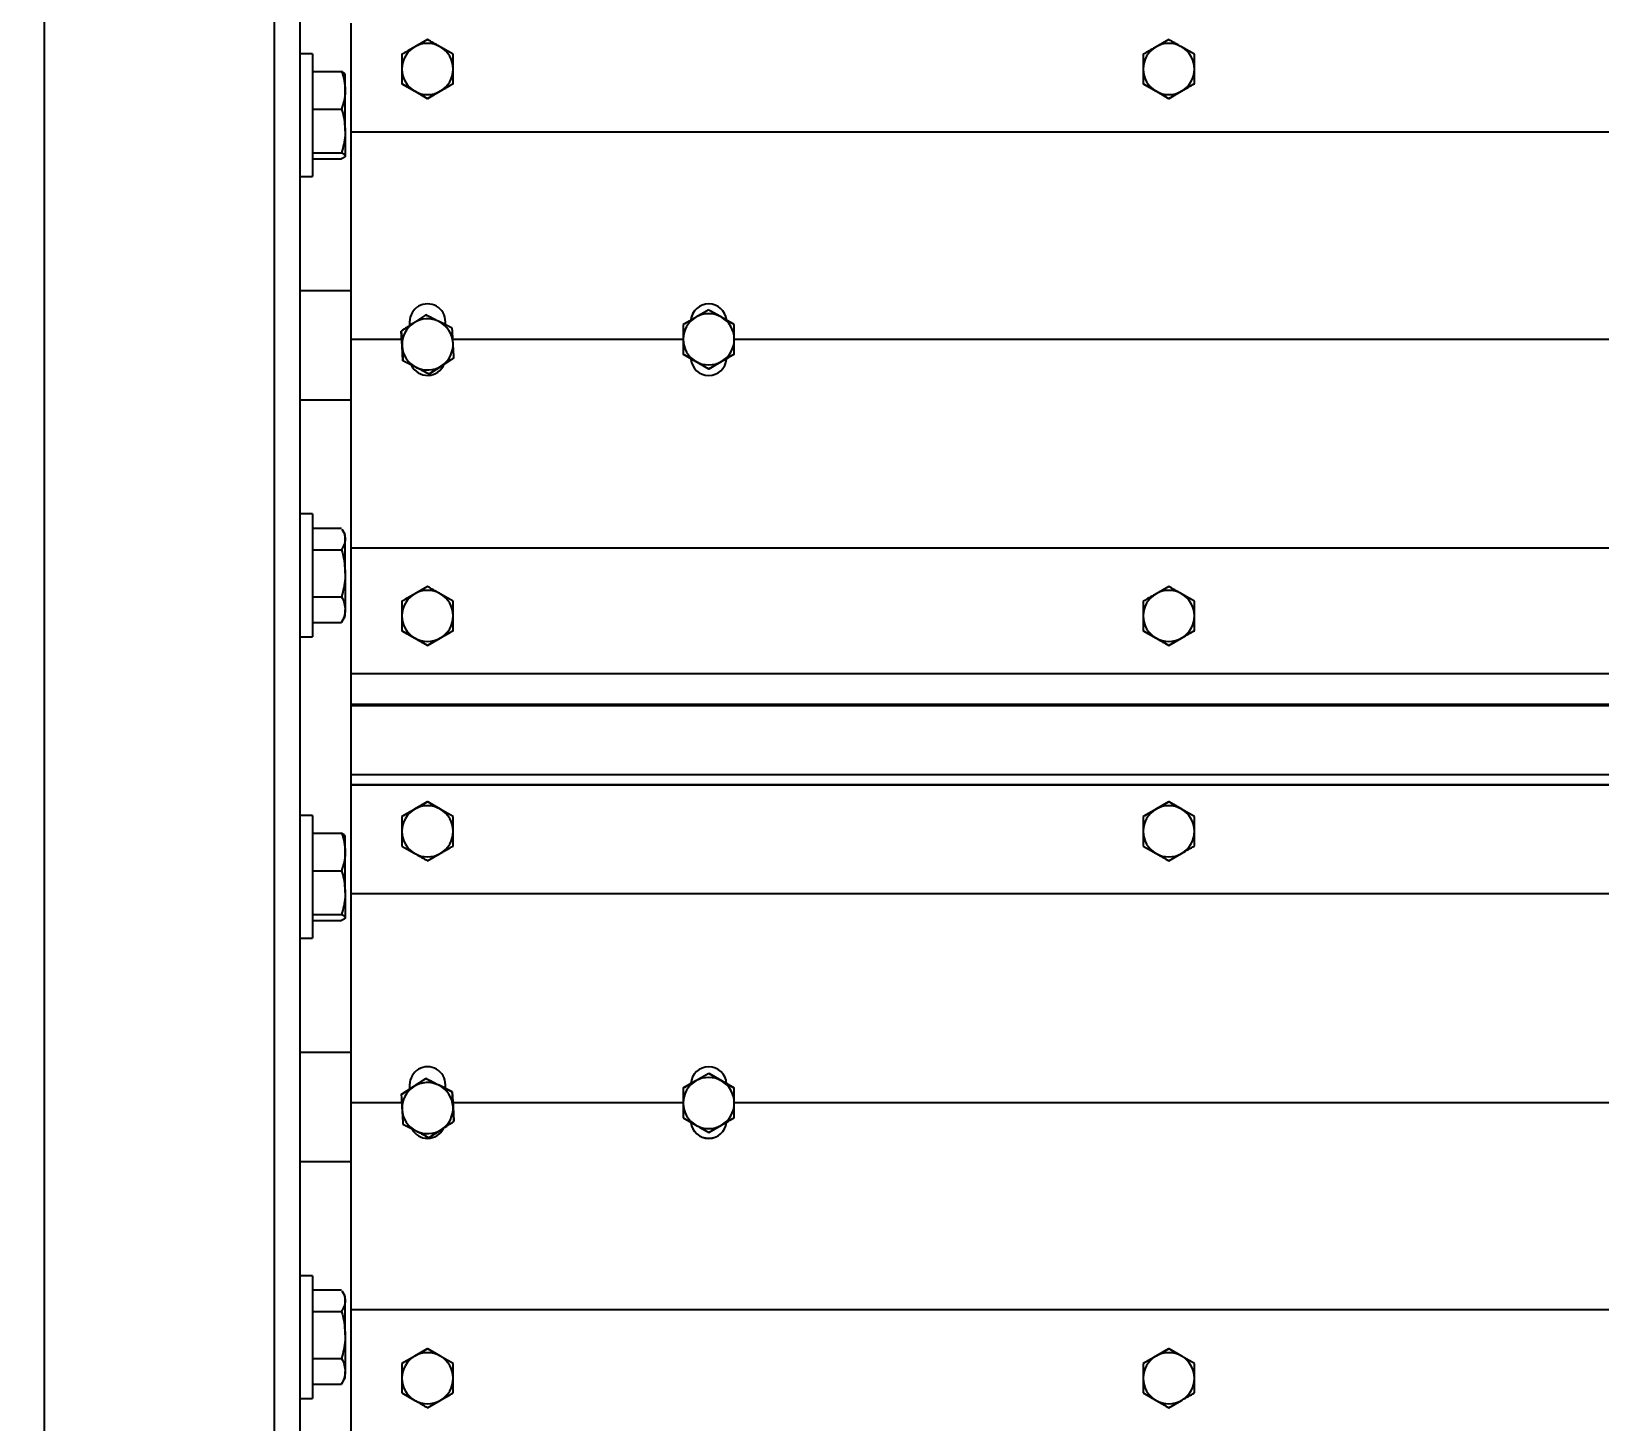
# Model space of a CAD drawing. Header units: millimetres. Extents: x -361 to 14022, y -1822 to 1455.
# Drawn here: x 3756.22 to 3781.78, y 845.84 to 868.5 of the extents above; entities that cross this region are included whole.
import ezdxf

# ---------------------------------------------------------------- set-up
doc = ezdxf.new("R2010")
doc.units = ezdxf.units.MM
doc.styles.add('SLDTEXTSTYLE0', font='TXT', dxfattribs={"width": 0.75})
doc.dimstyles.new('SLDDIMSTYLE0', dxfattribs={"dimtxt": 2.116667, "dimasz": 1.5, "dimexe": 0, "dimexo": 0.0625, "dimgap": 0.529167, "dimtad": 1, "dimdec": 1, "dimlfac": 12, "dimrnd": 1e-09, "dimzin": 4, "dimdsep": 46, "dimtxsty": 'SLDTEXTSTYLE0', "dimsah": 1, "dimcen": 0.09, "dimadec": 0, "dimazin": 1, "dimtfac": 1, "dimtdec": 1, "dimtofl": 0, "dimtmove": 0, "dimatfit": 3, "dimfxl": 1, "dimfrac": 2, "dimtolj": 1, "dimtzin": 12, "dimarcsym": 0})

# ---------------------------------------------------------------- blocks, each defined once
blk = doc.blocks.new('*D21')
at = {"color": 0, "linetype": 'Continuous', "lineweight": -2, "transparency": 16777216}
for p, q in [((3760.528, 949.057), (3750.446, 949.057)), ((3750.446, 947.557), (3750.446, 816.39)), ((3756.361, 814.89), (3750.446, 814.89))]:
    blk.add_line(p, q, dxfattribs=at)
at = {"color": 0, "linetype": 'Continuous', "transparency": 16777216}
for points in [[(3750.196, 947.557), (3750.696, 947.557), (3750.446, 949.057)], [(3750.196, 816.39), (3750.696, 816.39), (3750.446, 814.89)]]:
    blk.add_solid(points, dxfattribs=at)
at = {"layer": 'Defpoints', "color": 0, "linetype": 'Continuous', "transparency": 16777216}
for p in [(3760.591, 949.057), (3750.446, 814.89), (3756.424, 814.89)]:
    blk.add_point(p, dxfattribs=at)
at = {"color": 0, "linetype": 'Continuous', "lineweight": 18, "transparency": 16777216, "insert": (3747.8, 892.975), "char_height": 2.1167, "attachment_point": 2, "rotation": 90, "style": 'SLDTEXTSTYLE0'}
blk.add_mtext('\\A1;1710', dxfattribs=at)

msp = doc.modelspace()

# ---------------------------------------------------------------- linework, layer by layer
at = {"color": 7, "linetype": 'Continuous', "lineweight": 25}
for p, q in [((3756.423854, 949.056984), (3756.423854, 814.890317)), ((3760.173854, 949.056984), (3760.173854, 814.890317)), ((3760.590521, 944.473651), (3760.590521, 819.473651)), ((3761.423854, 868.633247), (3761.423854, 866.858733)), ((3762.673854, 868.367441), (3762.465521, 868.24755)), ((3763.090521, 868.126891), (3762.882188, 868.24755)), ((3774.757188, 868.367441), (3774.548854, 868.24755)), ((3775.173854, 868.126891), (3774.965521, 868.24755)), ((3760.798854, 868.132667), (3760.590521, 868.132667)), ((3760.798854, 868.132667), (3760.798854, 866.750818)), ((3760.798854, 867.844136), (3761.272644, 867.844136)), ((3761.332188, 867.538985), (3761.332188, 867.799334)), ((3761.332188, 866.878101), (3761.332188, 867.538985)), ((3762.257188, 867.645791), (3762.465521, 867.5259)), ((3762.465521, 867.522892), (3762.257188, 867.643167)), ((3762.673854, 867.402617), (3762.465521, 867.522892)), ((3762.673854, 867.405241), (3762.882188, 867.5259)), ((3762.882188, 867.522892), (3762.673854, 867.402617)), ((3763.090521, 867.643167), (3762.882188, 867.522892)), ((3774.340521, 867.645791), (3774.548854, 867.5259)), ((3774.548854, 867.522892), (3774.340521, 867.643167)), ((3774.757188, 867.402617), (3774.548854, 867.522892)), ((3774.757188, 867.405241), (3774.965521, 867.5259)), ((3774.965521, 867.522892), (3774.757188, 867.402617)), ((3775.173854, 867.643167), (3774.965521, 867.522892)), ((3760.798854, 867.233835), (3761.272644, 867.233835)), ((3762.673854, 867.402617), (3762.673854, 867.405241)), ((3774.757188, 867.402617), (3774.757188, 867.405241)), ((3760.798854, 866.750818), (3760.798854, 866.132667)), ((3761.332188, 866.878101), (3761.332188, 866.471783)), ((3884.757188, 866.858733), (3761.423854, 866.858733)), ((3761.423854, 866.858733), (3761.423854, 863.476228)), ((3760.798854, 866.522367), (3761.272644, 866.522367)), ((3760.798854, 866.421199), (3761.272644, 866.421199)), ((3760.590521, 866.132667), (3760.798854, 866.132667)), ((3761.423854, 864.270167), (3760.590521, 864.270167)), ((3762.647283, 863.876829), (3762.44591, 863.745616)), ((3767.257188, 863.960892), (3767.048854, 863.841001)), ((3767.673854, 863.720342), (3767.465521, 863.841001)), ((3762.244538, 863.610689), (3762.244538, 863.613635)), ((3762.257824, 863.370506), (3762.244538, 863.610689)), ((3762.382188, 863.767073), (3762.382188, 863.70387)), ((3763.076599, 863.659657), (3762.861941, 863.768627)), ((3762.965521, 863.716045), (3762.965521, 863.767073)), ((3762.251976, 863.476228), (3761.423854, 863.476228)), ((3761.423854, 863.476228), (3761.423854, 860.074978)), ((3762.27111, 863.130324), (3762.257824, 863.370506)), ((3766.840521, 863.476228), (3763.086766, 863.476228)), ((3789.340521, 863.476228), (3767.673854, 863.476228)), ((3762.27111, 863.130324), (3762.27111, 863.13327)), ((3762.27111, 863.13327), (3762.485768, 863.025068)), ((3762.485768, 863.021738), (3762.27111, 863.130324)), ((3763.103171, 863.176345), (3762.901799, 863.044748)), ((3763.103171, 863.176345), (3763.103171, 863.179291)), ((3766.840521, 863.239242), (3767.048854, 863.119351)), ((3767.048854, 863.116021), (3766.840521, 863.236296)), ((3767.257188, 862.995746), (3767.048854, 863.116021)), ((3767.257188, 862.998693), (3767.465521, 863.119351)), ((3767.465521, 863.116021), (3767.257188, 862.995746)), ((3767.673854, 863.236296), (3767.465521, 863.116021)), ((3762.501888, 863.013583), (3762.469994, 863.029717)), ((3762.700426, 862.913152), (3762.485768, 863.021738)), ((3762.700426, 862.916098), (3762.901799, 863.048079)), ((3762.901799, 863.044748), (3762.700426, 862.913152)), ((3762.700426, 862.913152), (3762.700426, 862.916098)), ((3767.257188, 862.995746), (3767.257188, 862.998693)), ((3760.590521, 862.495167), (3761.423854, 862.495167)), ((3760.798854, 860.632667), (3760.590521, 860.632667)), ((3760.798854, 860.632667), (3760.798854, 859.250818)), ((3760.798854, 860.401478), (3761.272644, 860.401478)), ((3761.332188, 860.299334), (3761.28421, 860.382435)), ((3761.332188, 860.226171), (3761.332188, 860.299334)), ((3760.798854, 860.050864), (3761.272644, 860.050864)), ((3761.332188, 859.666459), (3761.332188, 860.226171)), ((3884.757188, 860.074978), (3761.423854, 860.074978)), ((3761.423854, 860.074978), (3761.423854, 858.028149)), ((3761.332188, 859.666459), (3761.332188, 859.072955)), ((3760.798854, 859.282054), (3761.272644, 859.282054)), ((3760.798854, 859.250818), (3760.798854, 858.632667)), ((3762.673854, 859.451248), (3762.465521, 859.331357)), ((3763.090521, 859.210698), (3762.882188, 859.331357)), ((3774.757188, 859.451248), (3774.548854, 859.331357)), ((3775.173854, 859.210698), (3774.965521, 859.331357)), ((3761.332188, 858.966001), (3761.332188, 859.072955)), ((3760.798854, 858.863856), (3761.272644, 858.863856)), ((3761.272644, 858.863856), (3761.28267, 858.883789)), ((3761.28421, 858.8829), (3761.332188, 858.966001)), ((3762.257188, 858.729599), (3762.465521, 858.609708)), ((3774.340521, 858.729599), (3774.548854, 858.609708)), ((3760.590521, 858.632667), (3760.798854, 858.632667)), ((3762.465521, 858.6067), (3762.257188, 858.726975)), ((3762.673854, 858.486425), (3762.465521, 858.6067)), ((3762.673854, 858.489049), (3762.882188, 858.609708)), ((3762.882188, 858.6067), (3762.673854, 858.486425)), ((3762.673854, 858.486425), (3762.673854, 858.489049)), ((3763.090521, 858.726975), (3762.882188, 858.6067)), ((3774.548854, 858.6067), (3774.340521, 858.726975)), ((3774.757188, 858.486425), (3774.548854, 858.6067)), ((3774.757188, 858.489049), (3774.965521, 858.609708)), ((3774.965521, 858.6067), (3774.757188, 858.486425)), ((3774.757188, 858.486425), (3774.757188, 858.489049)), ((3775.173854, 858.726975), (3774.965521, 858.6067)), ((3884.757188, 858.028149), (3761.423854, 858.028149)), ((3761.423854, 858.028149), (3761.423854, 857.528294)), ((3884.757188, 857.528294), (3761.423854, 857.528294)), ((3761.423854, 857.528294), (3761.423854, 857.504824)), ((3884.757188, 857.504824), (3761.423854, 857.504824)), ((3761.423854, 857.504824), (3761.423854, 856.382158)), ((3884.757188, 856.382158), (3761.423854, 856.382158)), ((3761.423854, 856.382158), (3761.423854, 856.215507)), ((3884.757188, 856.215507), (3761.423854, 856.215507)), ((3761.423854, 856.215507), (3761.423854, 856.214364)), ((3884.757188, 856.214364), (3761.423854, 856.214364)), ((3761.423854, 856.214364), (3761.423854, 854.439922)), ((3762.465521, 855.824673), (3762.673854, 855.944943)), ((3762.673854, 855.941453), (3762.465521, 855.820673)), ((3762.673854, 855.944943), (3762.673854, 855.941453)), ((3762.673854, 855.944943), (3762.882188, 855.824673)), ((3774.548854, 855.824673), (3774.757188, 855.944943)), ((3774.757188, 855.941453), (3774.548854, 855.820673)), ((3774.757188, 855.944943), (3774.757188, 855.941453)), ((3774.757188, 855.944943), (3774.965521, 855.824673)), ((3760.798854, 855.716001), (3760.590521, 855.716001)), ((3760.798854, 855.716001), (3760.798854, 854.334151)), ((3762.257188, 855.704403), (3762.465521, 855.824673)), ((3762.882188, 855.824673), (3763.090521, 855.704403)), ((3763.090521, 855.700913), (3762.882188, 855.820673)), ((3774.340521, 855.704403), (3774.548854, 855.824673)), ((3774.965521, 855.824673), (3775.173854, 855.704403)), ((3775.173854, 855.700913), (3774.965521, 855.820673)), ((3760.798854, 855.427469), (3761.272644, 855.427469)), ((3761.332188, 855.122319), (3761.332188, 855.382667)), ((3762.257188, 855.219833), (3762.465521, 855.099053)), ((3774.340521, 855.219833), (3774.548854, 855.099053)), ((3761.332188, 854.461434), (3761.332188, 855.122319)), ((3762.673854, 854.979293), (3762.882188, 855.099053)), ((3774.757188, 854.979293), (3774.965521, 855.099053)), ((3760.798854, 854.817169), (3761.272644, 854.817169)), ((3761.332188, 854.461434), (3761.332188, 854.055116)), ((3884.757188, 854.439922), (3761.423854, 854.439922)), ((3761.423854, 854.439922), (3761.423854, 851.035719)), ((3760.798854, 854.334151), (3760.798854, 853.716001)), ((3760.798854, 854.1057), (3761.272644, 854.1057)), ((3760.798854, 854.004532), (3761.272644, 854.004532)), ((3760.590521, 853.716001), (3760.798854, 853.716001)), ((3761.423854, 851.853501), (3760.590521, 851.853501)), ((3762.382188, 851.32843), (3762.382188, 851.258685)), ((3762.44591, 851.300326), (3762.647283, 851.431917)), ((3762.647283, 851.427999), (3762.44591, 851.295897)), ((3762.647283, 851.431917), (3762.647283, 851.427999)), ((3762.647283, 851.431917), (3762.861941, 851.323336)), ((3762.843322, 851.332754), (3762.8801, 851.31415)), ((3762.861941, 851.323336), (3763.076599, 851.214754)), ((3763.076599, 851.210836), (3762.861941, 851.318907)), ((3762.965521, 851.270941), (3762.965521, 851.32843)), ((3766.840521, 851.275437), (3767.048854, 851.395707)), ((3767.048854, 851.395707), (3767.257188, 851.515977)), ((3767.257188, 851.512059), (3767.048854, 851.391278)), ((3767.257188, 851.515977), (3767.257188, 851.512059)), ((3767.257188, 851.515977), (3767.465521, 851.395707)), ((3767.465521, 851.395707), (3767.673854, 851.275437)), ((3767.673854, 851.271519), (3767.465521, 851.391278)), ((3762.244538, 851.168735), (3762.44591, 851.300326)), ((3762.244538, 851.168735), (3762.244538, 851.164817)), ((3763.076599, 851.214754), (3763.076599, 851.210836)), ((3763.076599, 851.214754), (3763.089885, 850.974581)), ((3762.251661, 851.035719), (3761.423854, 851.035719)), ((3761.423854, 851.035719), (3761.423854, 847.656444)), ((3766.840521, 851.035719), (3763.086503, 851.035719)), ((3763.08957, 850.980271), (3763.090137, 850.970031)), ((3763.089885, 850.974581), (3763.103171, 850.734409)), ((3789.340521, 851.035719), (3767.673854, 851.035719)), ((3762.27111, 850.684471), (3762.485768, 850.575379)), ((3762.700426, 850.467308), (3762.901799, 850.598389)), ((3763.103171, 850.734409), (3763.103171, 850.73049)), ((3766.840521, 850.790439), (3767.048854, 850.669659)), ((3767.257188, 850.549899), (3767.465521, 850.669659)), ((3760.590521, 850.078501), (3761.423854, 850.078501)), ((3760.798854, 848.216001), (3760.590521, 848.216001)), ((3760.798854, 848.216001), (3760.798854, 846.834151)), ((3760.798854, 847.984811), (3761.272644, 847.984811)), ((3761.332188, 847.882667), (3761.28421, 847.965768)), ((3761.332188, 847.809505), (3761.332188, 847.882667)), ((3761.332188, 847.249792), (3761.332188, 847.809505)), ((3760.798854, 847.634198), (3761.272644, 847.634198)), ((3884.757188, 847.656444), (3761.423854, 847.656444)), ((3761.423854, 847.656444), (3761.423854, 845.609699)), ((3761.332188, 847.249792), (3761.332188, 846.656288)), ((3762.465521, 846.908845), (3762.673854, 847.029115)), ((3762.673854, 847.025625), (3762.465521, 846.904845)), ((3762.673854, 847.029115), (3762.673854, 847.025625)), ((3762.673854, 847.029115), (3762.882188, 846.908845)), ((3774.548854, 846.908845), (3774.757188, 847.029115)), ((3774.757188, 847.025625), (3774.548854, 846.904845)), ((3774.757188, 847.029115), (3774.757188, 847.025625)), ((3774.757188, 847.029115), (3774.965521, 846.908845)), ((3760.798854, 846.865387), (3761.272644, 846.865387)), ((3760.798854, 846.834151), (3760.798854, 846.216001)), ((3762.257188, 846.788575), (3762.465521, 846.908845)), ((3762.882188, 846.908845), (3763.090521, 846.788575)), ((3763.090521, 846.785085), (3762.882188, 846.904845)), ((3774.340521, 846.788575), (3774.548854, 846.908845)), ((3774.965521, 846.908845), (3775.173854, 846.788575)), ((3775.173854, 846.785085), (3774.965521, 846.904845)), ((3761.272644, 846.44719), (3761.28267, 846.467122)), ((3761.28421, 846.466233), (3761.332188, 846.549334)), ((3761.332188, 846.549334), (3761.332188, 846.656288)), ((3760.590521, 846.216001), (3760.798854, 846.216001)), ((3760.798854, 846.44719), (3761.272644, 846.44719)), ((3762.257188, 846.304005), (3762.465521, 846.183225)), ((3774.340521, 846.304005), (3774.548854, 846.183225)), ((3762.673854, 846.063465), (3762.882188, 846.183225)), ((3774.757188, 846.063465), (3774.965521, 846.183225))]:
    msp.add_line(p, q, dxfattribs=at)
for centre, radius, start, end in [((3762.673828, 867.886721), 0.416641, 119.9979362, 179.999425), ((3762.673854, 867.886684), 0.416685, 60.0014888, 119.9985112), ((3762.67388, 867.886721), 0.416641, 0.000575, 60.0020638), ((3774.757162, 867.886721), 0.416641, 119.9979362, 179.999425), ((3774.757188, 867.886684), 0.416685, 60.0014888, 119.9985112), ((3774.757214, 867.886721), 0.416641, 0.000575, 60.0020638), ((3762.673828, 867.886729), 0.416641, 180.000575, 240.0020638), ((3762.67388, 867.886729), 0.416641, 299.9979362, 359.999425), ((3774.757162, 867.886729), 0.416641, 180.000575, 240.0020638), ((3774.757214, 867.886729), 0.416641, 299.9979362, 359.999425), ((3762.673854, 867.886766), 0.416685, 240.0014888, 299.9985112), ((3774.757188, 867.886766), 0.416685, 240.0014888, 299.9985112), ((3767.257162, 863.480172), 0.416641, 119.9979362, 179.999425), ((3767.257188, 863.480135), 0.416685, 60.0014888, 119.9985112), ((3767.257214, 863.480172), 0.416641, 0.000575, 60.0020638), ((3762.673826, 863.396844), 0.416638, 123.1638654, 183.1656296), ((3762.673855, 863.396807), 0.416685, 63.1672866, 123.1643271), ((3762.673878, 863.396841), 0.416644, 3.1667725, 63.1679678), ((3762.673831, 863.396853), 0.416644, 183.1667725, 243.1679678), ((3762.673883, 863.39685), 0.416638, 303.1638654, 3.1656296), ((3767.257162, 863.48018), 0.416641, 180.000575, 240.0020638), ((3767.257214, 863.48018), 0.416641, 299.9979362, 359.999425), ((3767.257188, 863.480217), 0.416685, 240.0014888, 299.9985112), ((3762.673854, 863.396888), 0.416685, 243.1672866, 303.1643271), ((3762.673828, 858.970528), 0.416641, 119.9979362, 179.999425), ((3762.673854, 858.970492), 0.416685, 60.0014888, 119.9985112), ((3762.67388, 858.970528), 0.416641, 0.000575, 60.0020638), ((3774.757162, 858.970528), 0.416641, 119.9979362, 179.999425), ((3774.757188, 858.970492), 0.416685, 60.0014888, 119.9985112), ((3774.757214, 858.970528), 0.416641, 0.000575, 60.0020638), ((3762.673828, 858.970537), 0.416641, 180.000575, 240.0020638), ((3762.67388, 858.970537), 0.416641, 299.9979362, 359.999425), ((3774.757162, 858.970537), 0.416641, 180.000575, 240.0020638), ((3774.757214, 858.970537), 0.416641, 299.9979362, 359.999425), ((3762.673854, 858.970573), 0.416685, 240.0014888, 299.9985112), ((3774.757188, 858.970573), 0.416685, 240.0014888, 299.9985112), ((3762.673808, 855.459856), 0.416621, 119.9963499, 179.9989831), ((3762.673854, 855.459791), 0.4167, 60.0026331, 119.9973669), ((3762.6739, 855.459856), 0.416621, 0.0010169, 60.0036501), ((3774.757142, 855.459856), 0.416621, 119.9963499, 179.9989831), ((3774.757188, 855.459791), 0.4167, 60.0026331, 119.9973669), ((3774.757234, 855.459856), 0.416621, 0.0010169, 60.0036501), ((3762.673808, 855.45987), 0.416621, 180.0010169, 240.0036501), ((3762.6739, 855.45987), 0.416621, 299.9963499, 359.9989831), ((3774.757142, 855.45987), 0.416621, 180.0010169, 240.0036501), ((3774.757234, 855.45987), 0.416621, 299.9963499, 359.9989831), ((3762.673854, 855.459935), 0.4167, 240.0026331, 299.9973669), ((3774.757188, 855.459935), 0.4167, 240.0026331, 299.9973669), ((3762.673855, 850.947071), 0.4167, 63.1682947, 123.1630606), ((3762.673896, 850.947133), 0.416626, 3.1673857, 63.1694997), ((3767.257142, 851.030461), 0.416621, 119.9963499, 179.9989831), ((3767.257188, 851.030396), 0.4167, 60.0026331, 119.9973669), ((3767.257234, 851.030461), 0.416621, 0.0010169, 60.0036501), ((3762.673804, 850.947138), 0.416616, 123.1622441, 183.1653642), ((3762.673813, 850.947153), 0.416626, 183.1673857, 243.1694997), ((3762.673905, 850.947148), 0.416616, 303.1622441, 3.1653642), ((3767.257142, 851.030476), 0.416621, 180.0010169, 240.0036501), ((3767.257234, 851.030476), 0.416621, 299.9963499, 359.9989831), ((3762.673854, 850.947215), 0.4167, 243.1682947, 303.1630606), ((3767.257188, 851.030541), 0.4167, 240.0026331, 299.9973669), ((3762.673808, 846.544027), 0.416621, 119.9963499, 179.9989831), ((3762.673854, 846.543963), 0.4167, 60.0026331, 119.9973669), ((3762.6739, 846.544027), 0.416621, 0.0010169, 60.0036501), ((3774.757142, 846.544027), 0.416621, 119.9963499, 179.9989831), ((3774.757188, 846.543963), 0.4167, 60.0026331, 119.9973669), ((3774.757234, 846.544027), 0.416621, 0.0010169, 60.0036501), ((3762.673808, 846.544042), 0.416621, 180.0010169, 240.0036501), ((3762.6739, 846.544042), 0.416621, 299.9963499, 359.9989831), ((3774.757142, 846.544042), 0.416621, 180.0010169, 240.0036501), ((3774.757234, 846.544042), 0.416621, 299.9963499, 359.9989831), ((3762.673854, 846.544107), 0.4167, 240.0026331, 299.9973669), ((3774.757188, 846.544107), 0.4167, 240.0026331, 299.9973669)]:
    msp.add_arc(centre, radius, start, end, dxfattribs=at)
for centre, major_axis, ratio, start_param, end_param in [((3762.673854, 863.767073), (0.291667, 0), 0.99718384, 0, 3.141592654), ((3762.673854, 863.766183), (0.291667, 0), 0.99718384, 0, 3.141592654), ((3767.257188, 863.767073), (0.291667, 0), 0.99718384, 0.110352693, 3.031165251), ((3767.257188, 863.766183), (0.291667, 0), 0.99718384, 0.118638052, 3.016266016), ((3762.673854, 863.183771), (0, 0.292457), 0.997297519, 2.006449, 4.339033668), ((3767.257188, 863.183771), (0, 0.292457), 0.997297519, 1.661942563, 4.621242745), ((3762.673854, 851.32843), (0, 0.292711), 0.99643242, 4.71238898, 7.853981634), ((3767.257188, 851.32843), (0, 0.292711), 0.99643242, 4.779209725, 7.787160889), ((3762.673854, 850.745152), (0.291667, 0), 0.996231549, 3.634277167, 5.819459533), ((3762.673854, 850.746335), (0.291667, 0), 0.996231549, 3.63925392, 5.81423334), ((3767.257188, 850.745152), (0.291667, 0), 0.996231549, 3.25862292, 6.166055172), ((3767.257188, 850.746335), (0.291667, 0), 0.996231549, 3.263717215, 6.160960586)]:
    msp.add_ellipse(centre, major_axis=major_axis, ratio=ratio, start_param=start_param, end_param=end_param, dxfattribs=at)
for points, knots in [([(3762.465521, 868.24755), (3762.460582, 868.244698), (3762.390231, 868.204077), (3762.321289, 868.16408), (3762.257188, 868.126891)], [0, 0, 0, 0, 0.070200577, 1, 1, 1, 1]), ([(3762.882188, 868.24755), (3762.877249, 868.2504), (3762.806897, 868.29101), (3762.737956, 868.330616), (3762.673854, 868.367441)], [0, 0, 0, 0, 0.070200577, 1, 1, 1, 1]), ([(3774.548854, 868.24755), (3774.543916, 868.244698), (3774.473564, 868.204077), (3774.404623, 868.16408), (3774.340521, 868.126891)], [0, 0, 0, 0, 0.0702005767, 1, 1, 1, 1]), ([(3774.965521, 868.24755), (3774.960582, 868.2504), (3774.890231, 868.29101), (3774.821289, 868.330616), (3774.757188, 868.367441)], [0, 0, 0, 0, 0.070200577, 1, 1, 1, 1]), ([(3762.257188, 868.126891), (3762.257188, 868.066103), (3762.257188, 867.986969), (3762.257188, 867.905592), (3762.257188, 867.886725)], [0, 0, 0, 0, 0.7681507272, 1, 1, 1, 1]), ([(3763.090521, 867.886725), (3763.090521, 867.905592), (3763.090521, 867.986969), (3763.090521, 868.066103), (3763.090521, 868.126891)], [0, 0, 0, 0, 0.231849273, 1, 1, 1, 1]), ([(3774.340521, 868.126891), (3774.340521, 868.066103), (3774.340521, 867.986969), (3774.340521, 867.905592), (3774.340521, 867.886725)], [0, 0, 0, 0, 0.7681507272, 1, 1, 1, 1]), ([(3775.173854, 867.886725), (3775.173854, 867.905592), (3775.173854, 867.986969), (3775.173854, 868.066103), (3775.173854, 868.126891)], [0, 0, 0, 0, 0.231849273, 1, 1, 1, 1]), ([(3761.272644, 867.844136), (3761.289286, 867.794578), (3761.322876, 867.694554), (3761.329065, 867.591155), (3761.332188, 867.538985)], [0, 0, 0, 0, 0.495457963, 1, 1, 1, 1]), ([(3761.332188, 867.793552), (3761.332117, 867.794751), (3761.331578, 867.80383), (3761.318574, 867.82095), (3761.288047, 867.83636), (3761.272644, 867.844136)], [0, 0, 0, 0, 0.070085768, 0.530782234, 1, 1, 1, 1]), ([(3762.257188, 867.886725), (3762.257188, 867.82242), (3762.257188, 867.740917), (3762.257188, 867.662366), (3762.257188, 867.645791)], [0, 0, 0, 0, 0.7889992378, 1, 1, 1, 1]), ([(3763.090521, 867.645791), (3763.090521, 867.662366), (3763.090521, 867.740917), (3763.090521, 867.82242), (3763.090521, 867.886725)], [0, 0, 0, 0, 0.211000762, 1, 1, 1, 1]), ([(3774.340521, 867.886725), (3774.340521, 867.82242), (3774.340521, 867.740917), (3774.340521, 867.662366), (3774.340521, 867.645791)], [0, 0, 0, 0, 0.7889992378, 1, 1, 1, 1]), ([(3775.173854, 867.645791), (3775.173854, 867.662366), (3775.173854, 867.740917), (3775.173854, 867.82242), (3775.173854, 867.886725)], [0, 0, 0, 0, 0.211000762, 1, 1, 1, 1]), ([(3761.332188, 867.538985), (3761.332117, 867.531753), (3761.331578, 867.476978), (3761.318574, 867.373702), (3761.288047, 867.280741), (3761.272644, 867.233835)], [0, 0, 0, 0, 0.070085768, 0.530782234, 1, 1, 1, 1]), ([(3762.465521, 867.5259), (3762.47046, 867.523049), (3762.540812, 867.482428), (3762.609753, 867.442431), (3762.673854, 867.405241)], [0, 0, 0, 0, 0.0702005767, 1, 1, 1, 1]), ([(3762.882188, 867.5259), (3762.887127, 867.528751), (3762.957478, 867.569361), (3763.02642, 867.608966), (3763.090521, 867.645791)], [0, 0, 0, 0, 0.070200577, 1, 1, 1, 1]), ([(3774.548854, 867.5259), (3774.553793, 867.523049), (3774.624145, 867.482428), (3774.693086, 867.442431), (3774.757188, 867.405241)], [0, 0, 0, 0, 0.070200577, 1, 1, 1, 1]), ([(3774.965521, 867.5259), (3774.97046, 867.528751), (3775.040812, 867.569361), (3775.109753, 867.608966), (3775.173854, 867.645791)], [0, 0, 0, 0, 0.070200577, 1, 1, 1, 1]), ([(3761.272644, 867.233835), (3761.279291, 867.21199), (3761.314516, 867.096219), (3761.324273, 866.975798), (3761.332188, 866.878101)], [0, 0, 0, 0, 0.188696452, 1, 1, 1, 1]), ([(3761.332188, 866.878101), (3761.331626, 866.852301), (3761.329008, 866.731952), (3761.297442, 866.614578), (3761.272644, 866.522367)], [0, 0, 0, 0, 0.214377504, 1, 1, 1, 1]), ([(3761.272644, 866.522367), (3761.289286, 866.514152), (3761.322876, 866.497571), (3761.329065, 866.480431), (3761.332188, 866.471783)], [0, 0, 0, 0, 0.495457963, 1, 1, 1, 1]), ([(3761.332188, 866.471783), (3761.332117, 866.470584), (3761.331578, 866.461504), (3761.318574, 866.444384), (3761.288047, 866.428974), (3761.272644, 866.421199)], [0, 0, 0, 0, 0.070085768, 0.530782234, 1, 1, 1, 1]), ([(3762.861941, 863.768627), (3762.856852, 863.7712), (3762.784365, 863.807863), (3762.71333, 863.8436), (3762.647283, 863.876829)], [0, 0, 0, 0, 0.070200577, 1, 1, 1, 1]), ([(3767.048854, 863.841001), (3767.043916, 863.838149), (3766.973564, 863.797528), (3766.904623, 863.757531), (3766.840521, 863.720342)], [0, 0, 0, 0, 0.070200577, 1, 1, 1, 1]), ([(3767.465521, 863.841001), (3767.460582, 863.843852), (3767.390231, 863.884462), (3767.321289, 863.924067), (3767.257188, 863.960892)], [0, 0, 0, 0, 0.070200577, 1, 1, 1, 1]), ([(3762.44591, 863.745616), (3762.441136, 863.742496), (3762.373135, 863.698052), (3762.306498, 863.654308), (3762.244538, 863.613635)], [0, 0, 0, 0, 0.0702005767, 1, 1, 1, 1]), ([(3762.244538, 863.613635), (3762.247904, 863.552941), (3762.252286, 863.473927), (3762.256781, 863.392675), (3762.257824, 863.373837)], [0, 0, 0, 0, 0.768150728, 1, 1, 1, 1]), ([(3763.089885, 863.419858), (3763.088843, 863.438696), (3763.084347, 863.519949), (3763.079965, 863.598962), (3763.076599, 863.659657)], [0, 0, 0, 0, 0.231849273, 1, 1, 1, 1]), ([(3766.840521, 863.720342), (3766.840521, 863.659555), (3766.840521, 863.58042), (3766.840521, 863.499043), (3766.840521, 863.480176)], [0, 0, 0, 0, 0.7681507276, 1, 1, 1, 1]), ([(3767.673854, 863.480176), (3767.673854, 863.499043), (3767.673854, 863.58042), (3767.673854, 863.659555), (3767.673854, 863.720342)], [0, 0, 0, 0, 0.231849273, 1, 1, 1, 1]), ([(3762.257824, 863.373837), (3762.261373, 863.309629), (3762.265871, 863.228251), (3762.270197, 863.149819), (3762.27111, 863.13327)], [0, 0, 0, 0, 0.788999238, 1, 1, 1, 1]), ([(3763.103171, 863.179291), (3763.102258, 863.195841), (3763.097932, 863.274273), (3763.093434, 863.355651), (3763.089885, 863.419858)], [0, 0, 0, 0, 0.211000762, 1, 1, 1, 1]), ([(3766.840521, 863.480176), (3766.840521, 863.415871), (3766.840521, 863.334369), (3766.840521, 863.255817), (3766.840521, 863.239242)], [0, 0, 0, 0, 0.7889992377, 1, 1, 1, 1]), ([(3767.673854, 863.239242), (3767.673854, 863.255817), (3767.673854, 863.334369), (3767.673854, 863.415871), (3767.673854, 863.480176)], [0, 0, 0, 0, 0.211000762, 1, 1, 1, 1]), ([(3762.901799, 863.048079), (3762.906572, 863.051198), (3762.974574, 863.095631), (3763.041211, 863.138983), (3763.103171, 863.179291)], [0, 0, 0, 0, 0.070200577, 1, 1, 1, 1]), ([(3767.048854, 863.119351), (3767.053793, 863.1165), (3767.124145, 863.075879), (3767.193086, 863.035882), (3767.257188, 862.998693)], [0, 0, 0, 0, 0.070200577, 1, 1, 1, 1]), ([(3767.465521, 863.119351), (3767.47046, 863.122202), (3767.540812, 863.162812), (3767.609753, 863.202417), (3767.673854, 863.239242)], [0, 0, 0, 0, 0.070200577, 1, 1, 1, 1]), ([(3762.485768, 863.025068), (3762.490857, 863.022493), (3762.563344, 862.98582), (3762.634379, 862.949691), (3762.700426, 862.916098)], [0, 0, 0, 0, 0.070200577, 1, 1, 1, 1]), ([(3761.28267, 860.381545), (3761.295222, 860.359666), (3761.32442, 860.308773), (3761.329367, 860.256163), (3761.332188, 860.226171)], [0, 0, 0, 0, 0.429905961, 1, 1, 1, 1]), ([(3761.332188, 860.226171), (3761.332117, 860.222016), (3761.331578, 860.190548), (3761.318574, 860.131217), (3761.288047, 860.077812), (3761.272644, 860.050864)], [0, 0, 0, 0, 0.070085768, 0.530782234, 1, 1, 1, 1]), ([(3761.272644, 860.050864), (3761.279291, 860.027258), (3761.314516, 859.902156), (3761.324273, 859.772031), (3761.332188, 859.666459)], [0, 0, 0, 0, 0.188696452, 1, 1, 1, 1]), ([(3761.332188, 859.666459), (3761.331626, 859.638579), (3761.329008, 859.508531), (3761.297442, 859.381697), (3761.272644, 859.282054)], [0, 0, 0, 0, 0.214377504, 1, 1, 1, 1]), ([(3761.272644, 859.282054), (3761.289286, 859.248095), (3761.322876, 859.179555), (3761.329065, 859.108703), (3761.332188, 859.072955)], [0, 0, 0, 0, 0.495457963, 1, 1, 1, 1]), ([(3762.465521, 859.331357), (3762.460582, 859.328505), (3762.390231, 859.287885), (3762.321289, 859.247888), (3762.257188, 859.210698)], [0, 0, 0, 0, 0.0702005767, 1, 1, 1, 1]), ([(3762.882188, 859.331357), (3762.877249, 859.334208), (3762.806897, 859.374818), (3762.737956, 859.414423), (3762.673854, 859.451248)], [0, 0, 0, 0, 0.070200577, 1, 1, 1, 1]), ([(3774.548854, 859.331357), (3774.543916, 859.328505), (3774.473564, 859.287885), (3774.404623, 859.247888), (3774.340521, 859.210698)], [0, 0, 0, 0, 0.070200577, 1, 1, 1, 1]), ([(3774.965521, 859.331357), (3774.960582, 859.334208), (3774.890231, 859.374818), (3774.821289, 859.414423), (3774.757188, 859.451248)], [0, 0, 0, 0, 0.070200577, 1, 1, 1, 1]), ([(3761.332188, 859.072955), (3761.332117, 859.067999), (3761.331578, 859.030465), (3761.318574, 858.959698), (3761.288047, 858.895998), (3761.272644, 858.863856)], [0, 0, 0, 0, 0.070085768, 0.530782234, 1, 1, 1, 1]), ([(3762.257188, 859.210698), (3762.257188, 859.149911), (3762.257188, 859.070776), (3762.257188, 858.989399), (3762.257188, 858.970532)], [0, 0, 0, 0, 0.768150727, 1, 1, 1, 1]), ([(3763.090521, 858.970532), (3763.090521, 858.989399), (3763.090521, 859.070776), (3763.090521, 859.149911), (3763.090521, 859.210698)], [0, 0, 0, 0, 0.231849273, 1, 1, 1, 1]), ([(3774.340521, 859.210698), (3774.340521, 859.149911), (3774.340521, 859.070776), (3774.340521, 858.989399), (3774.340521, 858.970532)], [0, 0, 0, 0, 0.768150727, 1, 1, 1, 1]), ([(3775.173854, 858.970532), (3775.173854, 858.989399), (3775.173854, 859.070776), (3775.173854, 859.149911), (3775.173854, 859.210698)], [0, 0, 0, 0, 0.231849273, 1, 1, 1, 1]), ([(3762.257188, 858.970532), (3762.257188, 858.906227), (3762.257188, 858.824725), (3762.257188, 858.746173), (3762.257188, 858.729599)], [0, 0, 0, 0, 0.7889992378, 1, 1, 1, 1]), ([(3762.882188, 858.609708), (3762.887127, 858.612558), (3762.957478, 858.653168), (3763.02642, 858.692774), (3763.090521, 858.729599)], [0, 0, 0, 0, 0.070200577, 1, 1, 1, 1]), ([(3763.090521, 858.729599), (3763.090521, 858.746173), (3763.090521, 858.824725), (3763.090521, 858.906227), (3763.090521, 858.970532)], [0, 0, 0, 0, 0.211000762, 1, 1, 1, 1]), ([(3774.340521, 858.970532), (3774.340521, 858.906227), (3774.340521, 858.824725), (3774.340521, 858.746173), (3774.340521, 858.729599)], [0, 0, 0, 0, 0.7889992378, 1, 1, 1, 1]), ([(3774.965521, 858.609708), (3774.97046, 858.612558), (3775.040812, 858.653168), (3775.109753, 858.692774), (3775.173854, 858.729599)], [0, 0, 0, 0, 0.070200577, 1, 1, 1, 1]), ([(3775.173854, 858.729599), (3775.173854, 858.746173), (3775.173854, 858.824725), (3775.173854, 858.906227), (3775.173854, 858.970532)], [0, 0, 0, 0, 0.211000762, 1, 1, 1, 1]), ([(3762.465521, 858.609708), (3762.47046, 858.606856), (3762.540812, 858.566235), (3762.609753, 858.526238), (3762.673854, 858.489049)], [0, 0, 0, 0, 0.070200577, 1, 1, 1, 1]), ([(3774.548854, 858.609708), (3774.553793, 858.606856), (3774.624145, 858.566235), (3774.693086, 858.526238), (3774.757188, 858.489049)], [0, 0, 0, 0, 0.070200577, 1, 1, 1, 1]), ([(3762.882188, 855.820673), (3762.877249, 855.823525), (3762.806897, 855.864146), (3762.737956, 855.904206), (3762.673854, 855.941453)], [0, 0, 0, 0, 0.070200577, 1, 1, 1, 1]), ([(3774.965521, 855.820673), (3774.960582, 855.823525), (3774.890231, 855.864146), (3774.821289, 855.904206), (3774.757188, 855.941453)], [0, 0, 0, 0, 0.070200577, 1, 1, 1, 1]), ([(3762.465521, 855.820673), (3762.460582, 855.817822), (3762.390231, 855.777216), (3762.321289, 855.737677), (3762.257188, 855.700913)], [0, 0, 0, 0, 0.070200577, 1, 1, 1, 1]), ([(3762.257188, 855.700913), (3762.257188, 855.639763), (3762.257188, 855.560155), (3762.257188, 855.478739), (3762.257188, 855.459863)], [0, 0, 0, 0, 0.768150727, 1, 1, 1, 1]), ([(3763.090521, 855.459863), (3763.090521, 855.478739), (3763.090521, 855.560155), (3763.090521, 855.639763), (3763.090521, 855.700913)], [0, 0, 0, 0, 0.231849273, 1, 1, 1, 1]), ([(3774.548854, 855.820673), (3774.543916, 855.817822), (3774.473564, 855.777216), (3774.404623, 855.737677), (3774.340521, 855.700913)], [0, 0, 0, 0, 0.070200577, 1, 1, 1, 1]), ([(3774.340521, 855.700913), (3774.340521, 855.639763), (3774.340521, 855.560155), (3774.340521, 855.478739), (3774.340521, 855.459863)], [0, 0, 0, 0, 0.768150727, 1, 1, 1, 1]), ([(3775.173854, 855.459863), (3775.173854, 855.478739), (3775.173854, 855.560155), (3775.173854, 855.639763), (3775.173854, 855.700913)], [0, 0, 0, 0, 0.231849273, 1, 1, 1, 1]), ([(3761.272644, 855.427469), (3761.289286, 855.377911), (3761.322876, 855.277887), (3761.329065, 855.174488), (3761.332188, 855.122319)], [0, 0, 0, 0, 0.495457963, 1, 1, 1, 1]), ([(3761.332188, 855.376885), (3761.332117, 855.378084), (3761.331578, 855.387164), (3761.318574, 855.404284), (3761.288047, 855.419693), (3761.272644, 855.427469)], [0, 0, 0, 0, 0.070085768, 0.530782234, 1, 1, 1, 1]), ([(3762.257188, 855.459863), (3762.257188, 855.395673), (3762.257188, 855.314317), (3762.257188, 855.236296), (3762.257188, 855.219833)], [0, 0, 0, 0, 0.788999238, 1, 1, 1, 1]), ([(3763.090521, 855.219833), (3763.090521, 855.236296), (3763.090521, 855.314317), (3763.090521, 855.395673), (3763.090521, 855.459863)], [0, 0, 0, 0, 0.2110007622, 1, 1, 1, 1]), ([(3774.340521, 855.459863), (3774.340521, 855.395673), (3774.340521, 855.314317), (3774.340521, 855.236296), (3774.340521, 855.219833)], [0, 0, 0, 0, 0.788999238, 1, 1, 1, 1]), ([(3775.173854, 855.219833), (3775.173854, 855.236296), (3775.173854, 855.314317), (3775.173854, 855.395673), (3775.173854, 855.459863)], [0, 0, 0, 0, 0.2110007622, 1, 1, 1, 1]), ([(3762.882188, 855.099053), (3762.887127, 855.101905), (3762.957478, 855.142526), (3763.02642, 855.182586), (3763.090521, 855.219833)], [0, 0, 0, 0, 0.0702005767, 1, 1, 1, 1]), ([(3774.965521, 855.099053), (3774.97046, 855.101905), (3775.040812, 855.142526), (3775.109753, 855.182586), (3775.173854, 855.219833)], [0, 0, 0, 0, 0.070200577, 1, 1, 1, 1]), ([(3761.332188, 855.122319), (3761.332117, 855.115086), (3761.331578, 855.060311), (3761.318574, 854.957036), (3761.288047, 854.864075), (3761.272644, 854.817169)], [0, 0, 0, 0, 0.070085768, 0.530782234, 1, 1, 1, 1]), ([(3762.465521, 855.099053), (3762.47046, 855.096202), (3762.540812, 855.055596), (3762.609753, 855.016057), (3762.673854, 854.979293)], [0, 0, 0, 0, 0.070200577, 1, 1, 1, 1]), ([(3774.548854, 855.099053), (3774.553793, 855.096202), (3774.624145, 855.055596), (3774.693086, 855.016057), (3774.757188, 854.979293)], [0, 0, 0, 0, 0.070200577, 1, 1, 1, 1]), ([(3761.272644, 854.817169), (3761.279291, 854.795323), (3761.314516, 854.679552), (3761.324273, 854.559132), (3761.332188, 854.461434)], [0, 0, 0, 0, 0.188696452, 1, 1, 1, 1]), ([(3761.332188, 854.461434), (3761.331626, 854.435634), (3761.329008, 854.315285), (3761.297442, 854.197912), (3761.272644, 854.1057)], [0, 0, 0, 0, 0.214377504, 1, 1, 1, 1]), ([(3761.272644, 854.1057), (3761.289286, 854.097485), (3761.322876, 854.080904), (3761.329065, 854.063764), (3761.332188, 854.055116)], [0, 0, 0, 0, 0.495457963, 1, 1, 1, 1]), ([(3761.332188, 854.055116), (3761.332117, 854.053917), (3761.331578, 854.044837), (3761.318574, 854.027718), (3761.288047, 854.012308), (3761.272644, 854.004532)], [0, 0, 0, 0, 0.070085768, 0.530782234, 1, 1, 1, 1]), ([(3762.861941, 851.318907), (3762.856852, 851.321482), (3762.784365, 851.358156), (3762.71333, 851.394348), (3762.647283, 851.427999)], [0, 0, 0, 0, 0.070200577, 1, 1, 1, 1]), ([(3767.048854, 851.391278), (3767.043916, 851.388428), (3766.973564, 851.347821), (3766.904623, 851.308282), (3766.840521, 851.271519)], [0, 0, 0, 0, 0.0702005767, 1, 1, 1, 1]), ([(3767.465521, 851.391278), (3767.460582, 851.39413), (3767.390231, 851.434751), (3767.321289, 851.474811), (3767.257188, 851.512059)], [0, 0, 0, 0, 0.0702005767, 1, 1, 1, 1]), ([(3762.44591, 851.295897), (3762.441136, 851.292778), (3762.373135, 851.248349), (3762.306498, 851.205063), (3762.244538, 851.164817)], [0, 0, 0, 0, 0.070200577, 1, 1, 1, 1]), ([(3762.244538, 851.164817), (3762.247904, 851.103759), (3762.252286, 851.024272), (3762.256781, 850.942981), (3762.257824, 850.924133)], [0, 0, 0, 0, 0.768150728, 1, 1, 1, 1]), ([(3763.089885, 850.970153), (3763.088843, 850.989), (3763.084347, 851.070292), (3763.079965, 851.149778), (3763.076599, 851.210836)], [0, 0, 0, 0, 0.231849273, 1, 1, 1, 1]), ([(3766.840521, 851.271519), (3766.840521, 851.210368), (3766.840521, 851.130761), (3766.840521, 851.049345), (3766.840521, 851.030468)], [0, 0, 0, 0, 0.768150728, 1, 1, 1, 1]), ([(3767.673854, 851.030468), (3767.673854, 851.049345), (3767.673854, 851.130761), (3767.673854, 851.210368), (3767.673854, 851.271519)], [0, 0, 0, 0, 0.2318492728, 1, 1, 1, 1]), ([(3762.257824, 850.924133), (3762.261373, 850.860041), (3762.265871, 850.77881), (3762.270197, 850.700908), (3762.27111, 850.684471)], [0, 0, 0, 0, 0.788999238, 1, 1, 1, 1]), ([(3763.103171, 850.73049), (3763.102258, 850.746928), (3763.097932, 850.824829), (3763.093434, 850.906061), (3763.089885, 850.970153)], [0, 0, 0, 0, 0.211000762, 1, 1, 1, 1]), ([(3766.840521, 851.030468), (3766.840521, 850.966279), (3766.840521, 850.884922), (3766.840521, 850.806901), (3766.840521, 850.790439)], [0, 0, 0, 0, 0.788999238, 1, 1, 1, 1]), ([(3767.673854, 850.790439), (3767.673854, 850.806901), (3767.673854, 850.884922), (3767.673854, 850.966279), (3767.673854, 851.030468)], [0, 0, 0, 0, 0.211000762, 1, 1, 1, 1]), ([(3762.485768, 850.575379), (3762.490857, 850.572805), (3762.563344, 850.536146), (3762.634379, 850.500475), (3762.700426, 850.467308)], [0, 0, 0, 0, 0.070200577, 1, 1, 1, 1]), ([(3762.901799, 850.598389), (3762.906572, 850.601509), (3762.974574, 850.645953), (3763.041211, 850.689759), (3763.103171, 850.73049)], [0, 0, 0, 0, 0.070200577, 1, 1, 1, 1]), ([(3767.048854, 850.669659), (3767.053793, 850.666808), (3767.124145, 850.626201), (3767.193086, 850.586662), (3767.257188, 850.549899)], [0, 0, 0, 0, 0.0702005767, 1, 1, 1, 1]), ([(3767.465521, 850.669659), (3767.47046, 850.67251), (3767.540812, 850.713131), (3767.609753, 850.753191), (3767.673854, 850.790439)], [0, 0, 0, 0, 0.070200577, 1, 1, 1, 1]), ([(3761.332188, 847.809505), (3761.332117, 847.805349), (3761.331578, 847.773882), (3761.318574, 847.71455), (3761.288047, 847.661145), (3761.272644, 847.634198)], [0, 0, 0, 0, 0.070085768, 0.530782234, 1, 1, 1, 1]), ([(3761.28267, 847.964879), (3761.295222, 847.942999), (3761.32442, 847.892106), (3761.329367, 847.839497), (3761.332188, 847.809505)], [0, 0, 0, 0, 0.429905961, 1, 1, 1, 1]), ([(3761.272644, 847.634198), (3761.279291, 847.610591), (3761.314516, 847.48549), (3761.324273, 847.355364), (3761.332188, 847.249792)], [0, 0, 0, 0, 0.188696452, 1, 1, 1, 1]), ([(3761.332188, 847.249792), (3761.331626, 847.221913), (3761.329008, 847.091864), (3761.297442, 846.96503), (3761.272644, 846.865387)], [0, 0, 0, 0, 0.214377504, 1, 1, 1, 1]), ([(3762.882188, 846.904845), (3762.877249, 846.907696), (3762.806897, 846.948317), (3762.737956, 846.988377), (3762.673854, 847.025625)], [0, 0, 0, 0, 0.070200577, 1, 1, 1, 1]), ([(3774.965521, 846.904845), (3774.960582, 846.907696), (3774.890231, 846.948317), (3774.821289, 846.988377), (3774.757188, 847.025625)], [0, 0, 0, 0, 0.070200577, 1, 1, 1, 1]), ([(3761.272644, 846.865387), (3761.289286, 846.831428), (3761.322876, 846.762889), (3761.329065, 846.692036), (3761.332188, 846.656288)], [0, 0, 0, 0, 0.495457963, 1, 1, 1, 1]), ([(3762.465521, 846.904845), (3762.460582, 846.901994), (3762.390231, 846.861388), (3762.321289, 846.821849), (3762.257188, 846.785085)], [0, 0, 0, 0, 0.070200577, 1, 1, 1, 1]), ([(3762.257188, 846.785085), (3762.257188, 846.723935), (3762.257188, 846.644327), (3762.257188, 846.562911), (3762.257188, 846.544035)], [0, 0, 0, 0, 0.768150727, 1, 1, 1, 1]), ([(3763.090521, 846.544035), (3763.090521, 846.562911), (3763.090521, 846.644327), (3763.090521, 846.723935), (3763.090521, 846.785085)], [0, 0, 0, 0, 0.231849273, 1, 1, 1, 1]), ([(3774.548854, 846.904845), (3774.543916, 846.901994), (3774.473564, 846.861388), (3774.404623, 846.821849), (3774.340521, 846.785085)], [0, 0, 0, 0, 0.070200577, 1, 1, 1, 1]), ([(3774.340521, 846.785085), (3774.340521, 846.723935), (3774.340521, 846.644327), (3774.340521, 846.562911), (3774.340521, 846.544035)], [0, 0, 0, 0, 0.768150727, 1, 1, 1, 1]), ([(3775.173854, 846.544035), (3775.173854, 846.562911), (3775.173854, 846.644327), (3775.173854, 846.723935), (3775.173854, 846.785085)], [0, 0, 0, 0, 0.231849273, 1, 1, 1, 1]), ([(3761.332188, 846.656288), (3761.332117, 846.651332), (3761.331578, 846.613799), (3761.318574, 846.543031), (3761.288047, 846.479331), (3761.272644, 846.44719)], [0, 0, 0, 0, 0.070085768, 0.530782234, 1, 1, 1, 1]), ([(3762.257188, 846.544035), (3762.257188, 846.479845), (3762.257188, 846.398489), (3762.257188, 846.320468), (3762.257188, 846.304005)], [0, 0, 0, 0, 0.7889992378, 1, 1, 1, 1]), ([(3763.090521, 846.304005), (3763.090521, 846.320468), (3763.090521, 846.398489), (3763.090521, 846.479845), (3763.090521, 846.544035)], [0, 0, 0, 0, 0.211000762, 1, 1, 1, 1]), ([(3774.340521, 846.544035), (3774.340521, 846.479845), (3774.340521, 846.398489), (3774.340521, 846.320468), (3774.340521, 846.304005)], [0, 0, 0, 0, 0.7889992378, 1, 1, 1, 1]), ([(3775.173854, 846.304005), (3775.173854, 846.320468), (3775.173854, 846.398489), (3775.173854, 846.479845), (3775.173854, 846.544035)], [0, 0, 0, 0, 0.211000762, 1, 1, 1, 1]), ([(3762.882188, 846.183225), (3762.887127, 846.186076), (3762.957478, 846.226698), (3763.02642, 846.266757), (3763.090521, 846.304005)], [0, 0, 0, 0, 0.070200577, 1, 1, 1, 1]), ([(3774.965521, 846.183225), (3774.97046, 846.186076), (3775.040812, 846.226698), (3775.109753, 846.266757), (3775.173854, 846.304005)], [0, 0, 0, 0, 0.070200577, 1, 1, 1, 1]), ([(3762.465521, 846.183225), (3762.47046, 846.180374), (3762.540812, 846.139768), (3762.609753, 846.100229), (3762.673854, 846.063465)], [0, 0, 0, 0, 0.070200577, 1, 1, 1, 1]), ([(3774.548854, 846.183225), (3774.553793, 846.180374), (3774.624145, 846.139768), (3774.693086, 846.100229), (3774.757188, 846.063465)], [0, 0, 0, 0, 0.070200577, 1, 1, 1, 1])]:
    msp.add_open_spline(points, degree=3, knots=knots, dxfattribs=at)

# ---------------------------------------------------------------- dimensions: what is measured, and where the dimension line sits
at = {"color": 7, "linetype": 'Continuous', "lineweight": 18}
dim = msp.add_linear_dim(base=(3750.445608, 814.890317), p1=(3760.590521, 949.056984), p2=(3756.423854, 814.890317), angle=90, text='1710', dimstyle='SLDDIMSTYLE0', dxfattribs=at)
dim.commit()
dim.dimension.update_dxf_attribs({"geometry": '*D21', "text_midpoint": (3750.445608, 892.974839), "dimtype": 160})

doc.saveas('drawing.dxf')
